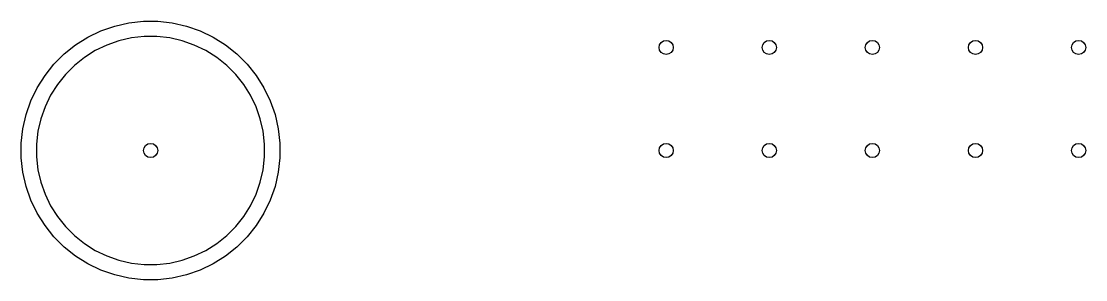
# Model space of a CAD drawing. Header units: inches. Extents: x 0.27 to 2.93, y 0.27 to 2.13.
# Drawn here: x 0.275 to 1.307, y 1.875 to 2.125 of the extents above; entities that cross this region are included whole.
import ezdxf

# ---------------------------------------------------------------- set-up
doc = ezdxf.new("R2010")
doc.units = ezdxf.units.IN
doc.header["$MEASUREMENT"] = 0
doc.layers.add('BLACK', color=250, linetype='CONTINUOUS')

msp = doc.modelspace()

# ---------------------------------------------------------------- linework, layer by layer
at = {"layer": 'BLACK', "linetype": 'CONTINUOUS'}
for p, q in [((0.3519, 2.116), (0.3652, 2.1207)), ((0.3652, 2.1207), (0.379, 2.1238)), ((0.379, 2.1238), (0.393, 2.1254)), ((0.393, 2.1254), (0.407, 2.1254)), ((0.407, 2.1254), (0.421, 2.1238)), ((0.421, 2.1238), (0.4348, 2.1207)), ((0.4348, 2.1207), (0.4481, 2.116)), ((0.3273, 2.1024), (0.3392, 2.1099)), ((0.3392, 2.1099), (0.3519, 2.116)), ((0.3693, 2.1064), (0.3576, 2.1023)), ((0.3814, 2.1092), (0.3693, 2.1064)), ((0.3938, 2.1106), (0.3814, 2.1092)), ((0.4062, 2.1106), (0.3938, 2.1106)), ((0.4186, 2.1092), (0.4062, 2.1106)), ((0.4307, 2.1064), (0.4186, 2.1092)), ((0.4424, 2.1023), (0.4307, 2.1064)), ((0.4481, 2.116), (0.4608, 2.1099)), ((0.4608, 2.1099), (0.4727, 2.1024)), ((0.3163, 2.0937), (0.3273, 2.1024)), ((0.3464, 2.097), (0.3359, 2.0903)), ((0.3576, 2.1023), (0.3464, 2.097)), ((0.4536, 2.097), (0.4424, 2.1023)), ((0.4641, 2.0903), (0.4536, 2.097)), ((0.4727, 2.1024), (0.4837, 2.0937)), ((0.3063, 2.0837), (0.3163, 2.0937)), ((0.3359, 2.0903), (0.3262, 2.0826)), ((0.4738, 2.0826), (0.4641, 2.0903)), ((0.4837, 2.0937), (0.4937, 2.0837)), ((0.2976, 2.0727), (0.3063, 2.0837)), ((0.3262, 2.0826), (0.3174, 2.0738)), ((0.4826, 2.0738), (0.4738, 2.0826)), ((0.4937, 2.0837), (0.5024, 2.0727)), ((0.2901, 2.0608), (0.2976, 2.0727)), ((0.3174, 2.0738), (0.3097, 2.0641)), ((0.4903, 2.0641), (0.4826, 2.0738)), ((0.5024, 2.0727), (0.5099, 2.0608)), ((0.284, 2.0481), (0.2901, 2.0608)), ((0.3097, 2.0641), (0.303, 2.0536)), ((0.497, 2.0536), (0.4903, 2.0641)), ((0.5099, 2.0608), (0.516, 2.0481)), ((0.2793, 2.0348), (0.284, 2.0481)), ((0.303, 2.0536), (0.2977, 2.0424)), ((0.5023, 2.0424), (0.497, 2.0536)), ((0.516, 2.0481), (0.5207, 2.0348)), ((0.2762, 2.021), (0.2793, 2.0348)), ((0.2977, 2.0424), (0.2936, 2.0307)), ((0.5064, 2.0307), (0.5023, 2.0424)), ((0.5207, 2.0348), (0.5238, 2.021)), ((0.2936, 2.0307), (0.2908, 2.0186)), ((0.5092, 2.0186), (0.5064, 2.0307)), ((0.2746, 2.007), (0.2762, 2.021)), ((0.2908, 2.0186), (0.2894, 2.0062)), ((0.5106, 2.0062), (0.5092, 2.0186)), ((0.5238, 2.021), (0.5254, 2.007)), ((0.2746, 2.0062), (0.2746, 2.007)), ((0.2746, 1.993), (0.2746, 2.0062)), ((0.2894, 2.0062), (0.2894, 1.9938)), ((0.5106, 1.9938), (0.5106, 2.0062)), ((0.5254, 2.007), (0.5254, 1.993)), ((0.2762, 1.979), (0.2746, 1.993)), ((0.2894, 1.9938), (0.2908, 1.9814)), ((0.5092, 1.9814), (0.5106, 1.9938)), ((0.5254, 1.993), (0.5238, 1.979)), ((0.2793, 1.9652), (0.2762, 1.979)), ((0.2908, 1.9814), (0.2936, 1.9693)), ((0.5064, 1.9693), (0.5092, 1.9814)), ((0.5238, 1.979), (0.5207, 1.9652)), ((0.284, 1.9519), (0.2793, 1.9652)), ((0.2936, 1.9693), (0.2977, 1.9576)), ((0.5023, 1.9576), (0.5064, 1.9693)), ((0.5207, 1.9652), (0.516, 1.9519)), ((0.2901, 1.9392), (0.284, 1.9519)), ((0.2977, 1.9576), (0.303, 1.9464)), ((0.497, 1.9464), (0.5023, 1.9576)), ((0.516, 1.9519), (0.5099, 1.9392)), ((0.303, 1.9464), (0.3097, 1.9359)), ((0.4903, 1.9359), (0.497, 1.9464)), ((0.2976, 1.9273), (0.2901, 1.9392)), ((0.3097, 1.9359), (0.3174, 1.9262)), ((0.4826, 1.9262), (0.4903, 1.9359)), ((0.5099, 1.9392), (0.5024, 1.9273)), ((0.3063, 1.9163), (0.2976, 1.9273)), ((0.3174, 1.9262), (0.3262, 1.9174)), ((0.4738, 1.9174), (0.4826, 1.9262)), ((0.5024, 1.9273), (0.4937, 1.9163)), ((0.3163, 1.9063), (0.3063, 1.9163)), ((0.3262, 1.9174), (0.3359, 1.9097)), ((0.4641, 1.9097), (0.4738, 1.9174)), ((0.4937, 1.9163), (0.4837, 1.9063)), ((0.3273, 1.8976), (0.3163, 1.9063)), ((0.3359, 1.9097), (0.3464, 1.903)), ((0.3464, 1.903), (0.3576, 1.8977)), ((0.4424, 1.8977), (0.4536, 1.903)), ((0.4536, 1.903), (0.4641, 1.9097)), ((0.4837, 1.9063), (0.4727, 1.8976)), ((0.3392, 1.8901), (0.3273, 1.8976)), ((0.3519, 1.884), (0.3392, 1.8901)), ((0.3576, 1.8977), (0.3693, 1.8936)), ((0.3693, 1.8936), (0.3814, 1.8908)), ((0.3814, 1.8908), (0.3938, 1.8894)), ((0.3938, 1.8894), (0.4062, 1.8894)), ((0.4062, 1.8894), (0.4186, 1.8908)), ((0.4186, 1.8908), (0.4307, 1.8936)), ((0.4307, 1.8936), (0.4424, 1.8977)), ((0.4608, 1.8901), (0.4481, 1.884)), ((0.4727, 1.8976), (0.4608, 1.8901)), ((0.3652, 1.8793), (0.3519, 1.884)), ((0.379, 1.8762), (0.3652, 1.8793)), ((0.4348, 1.8793), (0.421, 1.8762)), ((0.4481, 1.884), (0.4348, 1.8793)), ((0.393, 1.8746), (0.379, 1.8762)), ((0.407, 1.8746), (0.393, 1.8746)), ((0.421, 1.8762), (0.407, 1.8746))]:
    msp.add_line(p, q, dxfattribs=at)
at = {"layer": 'BLACK'}
for centre in [(0.9, 2.1), (0.9, 2.1), (1, 2.1), (1, 2.1), (1.1, 2.1), (1.1, 2.1), (1.2, 2.1), (1.2, 2.1), (1.3, 2.1), (1.3, 2.1), (0.4, 2), (0.4, 2), (0.9, 2), (0.9, 2), (1, 2), (1, 2), (1.1, 2), (1.1, 2), (1.2, 2), (1.2, 2), (1.3, 2), (1.3, 2)]:
    msp.add_circle(centre, 0.00689, dxfattribs=at)

doc.saveas('drawing.dxf')
